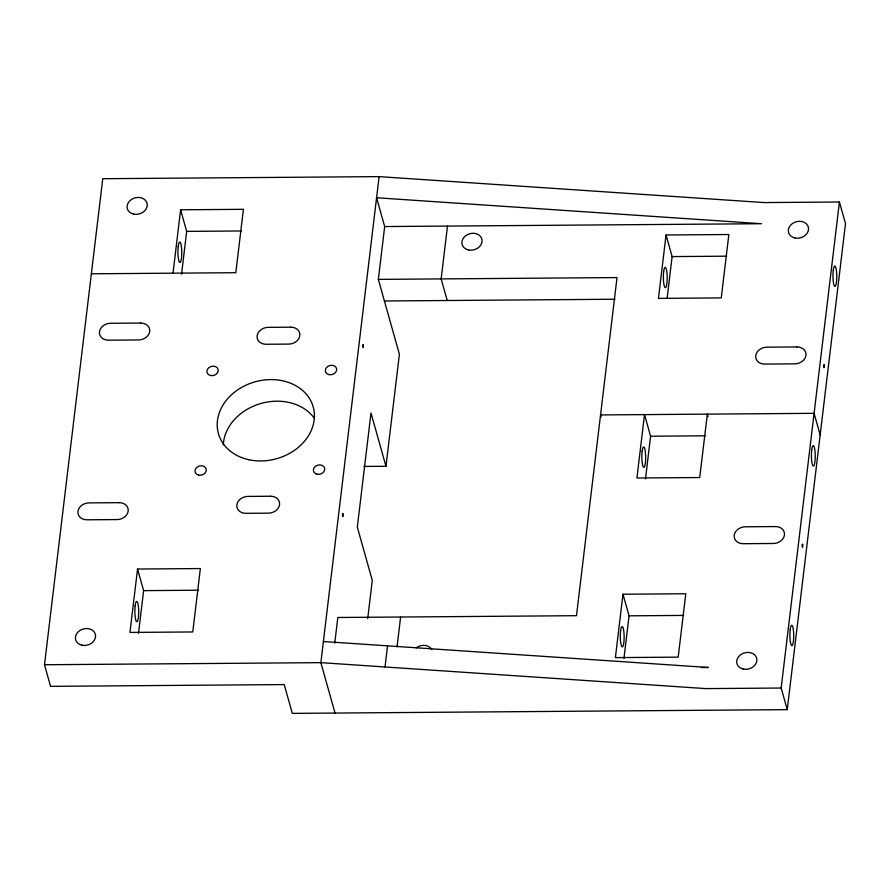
<?xml version="1.0" encoding="UTF-8"?>
<svg xmlns="http://www.w3.org/2000/svg" width="890" height="890" viewBox="0 0 890 890"><rect width="100%" height="100%" fill="white"/><g stroke="black" fill="none" stroke-linecap="round" stroke-linejoin="round"><path stroke-width="1.33" d="M44.5 664.741L102.762 178.712L379.118 176.62L764.054 202.575L839.426 202.008L845.5 223.613L787.238 709.642L292.309 713.38L284.221 684.577L50.574 686.346L44.5 664.741L320.856 662.649L705.803 688.604L781.164 688.037L787.238 709.642M137.549 569.033L129.951 632.423L192.763 631.956L200.361 568.554L137.549 569.033L143.624 590.637L138.495 633.357M173.016 273.185L180.614 209.795L243.415 209.317L235.817 272.707L91.359 273.797M181.56 274.109L186.678 231.389L180.614 209.795M379.118 176.62L320.856 662.649L335.018 713.057M334.729 643.225L337.822 617.493L576.486 615.691L617.015 277.58L378.339 279.382L384.68 226.549L376.581 197.758L761.529 223.713L384.68 226.549M367.704 618.628L372.287 580.38L357.313 527.091L370.997 412.982L385.971 466.271L363.921 466.438M385.971 466.271L399.399 354.264L378.339 279.382M385.014 666.977L387.551 645.851M397.051 646.819L400.622 617.015M447.481 226.082L441.151 278.915L447.225 300.509M622.989 594.231L615.39 657.621L678.191 657.143L685.79 593.752L622.989 594.231L629.063 615.824L623.935 658.556M666.043 234.982L658.444 298.384L721.256 297.905L728.854 234.515L666.043 234.982L672.117 256.587L667.166 297.928M645.473 478.931L650.59 436.211L644.516 414.607L636.917 477.997L699.729 477.53L707.327 414.128L708.04 416.676M781.164 688.037L839.426 202.008M186.678 231.389L241.301 230.977M672.117 256.587L726.73 256.175M384.413 300.987L614.968 299.24M650.59 436.211L705.203 435.8M143.624 590.637L198.236 590.215M629.063 615.824L683.676 615.413M701.387 667.533L708.329 667.478L323.393 641.523M820.168 434.932L814.094 413.327L600.55 414.94L601.128 416.987M416.186 647.875A10.224 8.299 -15.7 0 1 431.784 649.511M223.312 444.944A49.228 39.928 -15.7 0 1 260.492 403.604A49.228 39.928 -15.7 0 1 314.381 418.345M342.55 514.331C342.772 521.151 343.762 510.437 342.55 514.331M362.809 345.276C363.009 352.006 364.066 341.56 362.809 345.276M802.224 545.003C802.435 551.822 803.47 541.109 802.224 545.003M823.762 365.378C823.962 372.198 824.997 361.496 823.762 365.378M140.676 323.048L110.527 323.27A10.224 8.299 -15.7 0 0 99.469 331.803A10.224 8.299 -15.7 0 0 108.502 340.18L138.651 339.947A10.224 8.299 -15.7 0 0 149.72 331.425A10.224 8.299 -15.7 0 0 140.676 323.048M290.785 327.186L268.179 327.364A10.224 8.299 -15.7 0 0 257.11 335.886A10.224 8.299 -15.7 0 0 266.143 344.263L288.761 344.096A10.224 8.299 -15.7 0 0 299.819 335.563A10.224 8.299 -15.7 0 0 290.785 327.186M796.951 346.944L766.802 347.178A10.224 8.299 -15.7 0 0 755.744 355.711A10.224 8.299 -15.7 0 0 764.777 364.088L794.926 363.854A10.224 8.299 -15.7 0 0 805.995 355.321A10.224 8.299 -15.7 0 0 796.951 346.944M270.516 496.242L247.91 496.409A10.224 8.299 -15.7 0 0 236.851 504.942A10.224 8.299 -15.7 0 0 245.885 513.319L268.491 513.152A10.224 8.299 -15.7 0 0 279.56 504.619A10.224 8.299 -15.7 0 0 270.516 496.242M119.149 502.661L89 502.895A10.224 8.299 -15.7 0 0 77.942 511.416A10.224 8.299 -15.7 0 0 86.975 519.793L117.124 519.571A10.224 8.299 -15.7 0 0 128.182 511.038A10.224 8.299 -15.7 0 0 119.149 502.661M775.424 526.568L745.275 526.802A10.224 8.299 -15.7 0 0 734.217 535.324A10.224 8.299 -15.7 0 0 743.25 543.701L773.399 543.479A10.224 8.299 -15.7 0 0 784.457 534.946A10.224 8.299 -15.7 0 0 775.424 526.568M833.251 270.438A10.224 1.913 89.6 0 0 834.798 286.402A10.224 1.913 89.6 0 0 836.556 271.762A10.224 1.913 89.6 0 0 833.251 270.438M663.662 271.728A10.224 1.913 89.6 0 0 665.219 287.681A10.224 1.913 89.6 0 0 666.966 273.041A10.224 1.913 89.6 0 0 663.662 271.728M468.385 249.912A10.224 8.299 -15.7 0 0 481.935 239.466A10.224 8.299 -15.7 0 0 465.57 235.806A10.224 8.299 -15.7 0 0 468.385 249.912M794.87 237.953A10.224 8.299 -15.7 0 0 808.42 227.506A10.224 8.299 -15.7 0 0 792.056 223.835A10.224 8.299 -15.7 0 0 794.87 237.953M743.194 669.035A10.224 8.299 -15.7 0 0 756.745 658.589A10.224 8.299 -15.7 0 0 740.391 654.929A10.224 8.299 -15.7 0 0 743.194 669.035M790.187 629.686A10.224 1.913 89.6 0 0 791.733 645.639A10.224 1.913 89.6 0 0 793.491 630.999A10.224 1.913 89.6 0 0 790.187 629.686M620.608 630.966A10.224 1.913 89.6 0 0 622.154 646.93A10.224 1.913 89.6 0 0 623.912 632.289A10.224 1.913 89.6 0 0 620.608 630.966M642.135 451.341A10.224 1.913 89.6 0 0 643.681 467.306A10.224 1.913 89.6 0 0 645.439 452.665A10.224 1.913 89.6 0 0 642.135 451.341M811.713 450.062A10.224 1.913 89.6 0 0 813.271 466.026A10.224 1.913 89.6 0 0 815.018 451.386A10.224 1.913 89.6 0 0 811.713 450.062M317.051 474.236A5.752 4.661 -15.7 0 0 324.672 468.363A5.752 4.661 -15.7 0 0 315.472 466.304A5.752 4.661 -15.7 0 0 317.051 474.236M198.626 475.127A5.752 4.661 -15.7 0 0 206.246 469.253A5.752 4.661 -15.7 0 0 197.046 467.194A5.752 4.661 -15.7 0 0 198.626 475.127M81.902 645.172A10.224 8.299 -15.7 0 0 95.441 634.726A10.224 8.299 -15.7 0 0 79.088 631.066A10.224 8.299 -15.7 0 0 81.902 645.172M248.844 459.718A49.228 39.928 -15.7 0 0 313.758 409.178A49.228 39.928 -15.7 0 0 234.86 391.934A49.228 39.928 -15.7 0 0 248.844 459.718M329 374.623A5.752 4.661 -15.7 0 0 336.62 368.749A5.752 4.661 -15.7 0 0 327.409 366.691A5.752 4.661 -15.7 0 0 329 374.623M210.563 375.513A5.752 4.661 -15.7 0 0 218.184 369.639A5.752 4.661 -15.7 0 0 208.983 367.581A5.752 4.661 -15.7 0 0 210.563 375.513M133.567 214.078A10.224 8.299 -15.7 0 0 147.117 203.632A10.224 8.299 -15.7 0 0 130.763 199.972A10.224 8.299 -15.7 0 0 133.567 214.078M178.222 246.53A10.224 1.913 89.6 0 0 179.78 262.483A10.224 1.913 89.6 0 0 181.538 247.843A10.224 1.913 89.6 0 0 178.222 246.53M135.169 605.767A10.224 1.913 89.6 0 0 136.715 621.732A10.224 1.913 89.6 0 0 138.473 607.091A10.224 1.913 89.6 0 0 135.169 605.767"/></g></svg>
